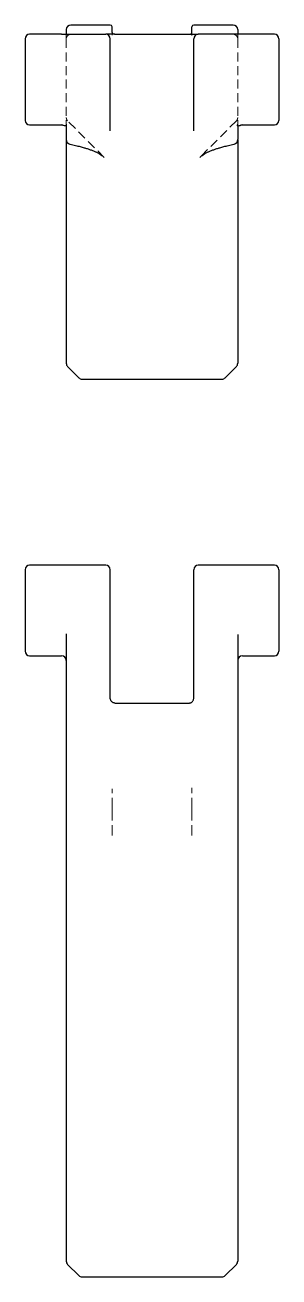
# Model space of a CAD drawing. Header units: millimetres. Extents: x 65 to 248, y 7 to 183.
# Drawn here: x 65.2 to 100.8, y 7 to 182.9 of the extents above.
import ezdxf

# ---------------------------------------------------------------- set-up
doc = ezdxf.new("R2010")
doc.units = ezdxf.units.MM
doc.linetypes.add('HIDDEN', pattern=[1.905, 1.27, -0.635])

msp = doc.modelspace()

# ---------------------------------------------------------------- linework, layer by layer
at = {"color": 7, "linetype": 'Continuous', "lineweight": 25}
for p, q in [((70.32, 181.57), (65.83, 181.57)), ((70.32, 181.57), (76.5, 181.57)), ((70.97, 182.22), (70.97, 181.68)), ((70.97, 181.68), (70.97, 181.57)), ((77.15, 182.87), (71.62, 182.87)), ((77.8, 181.57), (76.5, 181.57)), ((77.41, 181.83), (77.4, 181.79)), ((77.41, 182.03), (77.41, 182.61)), ((77.41, 181.83), (77.41, 182.03)), ((77.8, 181.57), (88.2, 181.57)), ((88.2, 181.57), (89.5, 181.57)), ((88.59, 182.03), (88.59, 182.61)), ((88.59, 181.83), (88.59, 182.03)), ((88.59, 181.83), (88.6, 181.8)), ((94.38, 182.87), (88.85, 182.87)), ((95.68, 181.57), (89.5, 181.57)), ((95.03, 182.22), (95.03, 181.68)), ((95.03, 181.68), (95.03, 181.57)), ((100.17, 181.57), (95.68, 181.57)), ((65.18, 180.92), (65.18, 169.48)), ((77.15, 169.51), (77.15, 180.92)), ((88.85, 169.51), (88.85, 180.92)), ((100.82, 180.92), (100.82, 169.48)), ((77.15, 168.03), (77.15, 169.51)), ((88.85, 168.03), (88.85, 169.51)), ((65.83, 168.83), (70.32, 168.83)), ((70.97, 168.75), (70.97, 166.86)), ((95.03, 168.71), (95.03, 166.86)), ((95.52, 168.81), (95.43, 168.8)), ((95.68, 168.83), (100.17, 168.83)), ((70.97, 166.86), (70.97, 166.82)), ((70.97, 166.75), (70.97, 156.78)), ((95.03, 166.86), (95.03, 166.82)), ((95.03, 166.75), (95.03, 156.78)), ((70.97, 156.78), (70.97, 151.94)), ((95.03, 156.78), (95.03, 151.94)), ((70.97, 151.94), (70.97, 137.25)), ((95.03, 151.94), (95.03, 137.25)), ((70.97, 137.25), (70.97, 135.35)), ((95.03, 137.25), (95.03, 135.35)), ((71.16, 134.89), (72.73, 133.32)), ((93.27, 133.32), (94.84, 134.89)), ((73.19, 133.13), (92.81, 133.13)), ((65.18, 106.35), (65.18, 94.91)), ((76.5, 107), (65.83, 107)), ((77.15, 101.28), (77.15, 106.35)), ((88.85, 101.28), (88.85, 106.35)), ((100.17, 107), (89.5, 107)), ((100.82, 106.35), (100.82, 94.91)), ((77.15, 88.27), (77.15, 101.28)), ((88.85, 88.27), (88.85, 101.28)), ((70.97, 97.36), (70.97, 97.23)), ((70.97, 97.23), (70.97, 77.98)), ((95.03, 97.23), (95.03, 77.98)), ((65.83, 94.26), (70.32, 94.26)), ((95.68, 94.26), (100.17, 94.26)), ((77.8, 87.62), (88.2, 87.62)), ((70.97, 77.98), (70.97, 77.62)), ((70.97, 77.62), (70.97, 77.24)), ((95.03, 77.98), (95.03, 77.62)), ((95.03, 77.62), (95.03, 77.24)), ((70.97, 77.24), (70.97, 34.39)), ((95.03, 77.24), (95.03, 34.39)), ((70.97, 34.39), (70.97, 27.98)), ((95.03, 34.39), (95.03, 27.98)), ((70.97, 27.98), (70.97, 14.65)), ((95.03, 27.98), (95.03, 14.65)), ((70.97, 14.65), (70.97, 9.22)), ((95.03, 14.65), (95.03, 9.22)), ((71.16, 8.76), (72.73, 7.19)), ((93.27, 7.19), (94.84, 8.76)), ((73.19, 7), (92.81, 7))]:
    msp.add_line(p, q, dxfattribs=at)
at = {"color": 7, "linetype": 'HIDDEN', "lineweight": 18}
for p, q in [((70.97, 181.57), (70.97, 180.92)), ((77.41, 181.44), (77.41, 181.79)), ((88.59, 181.44), (88.59, 181.79)), ((88.6, 181.4), (88.59, 181.44)), ((95.03, 181.57), (95.03, 180.92)), ((70.97, 180.92), (70.97, 169.05)), ((95.03, 180.92), (95.03, 180.96)), ((95.03, 180.92), (95.03, 169.05)), ((70.97, 169.05), (70.97, 168.75)), ((70.99, 168.75), (70.98, 168.93)), ((76.29, 164.28), (71.16, 169.41)), ((94.84, 169.41), (89.71, 164.28)), ((95.03, 169.03), (95.03, 169.05)), ((95.03, 169.05), (95.03, 168.71)), ((88.59, 75.56), (88.6, 75.71)), ((77.41, 73.04), (77.41, 75.56)), ((88.59, 73.04), (88.59, 75.56)), ((77.41, 72.27), (77.41, 73.04)), ((77.41, 69.21), (77.41, 72.27)), ((88.59, 72.27), (88.59, 73.04)), ((88.59, 69.21), (88.59, 72.27)), ((77.4, 69.01), (77.41, 69.21)), ((88.6, 69), (88.59, 69.21))]:
    msp.add_line(p, q, dxfattribs=at)
at = {"color": 7, "linetype": 'Continuous', "lineweight": 25}
for centre, radius, start, end in [((65.83, 180.92), 0.65, 90, 180), ((71.62, 182.22), 0.65, 90, 180), ((76.5, 180.92), 0.65, 0, 90), ((77.15, 182.61), 0.26, 0, 90), ((77.67, 181.83), 0.26, 180, 270), ((88.33, 181.83), 0.26, 270, 0), ((88.85, 182.61), 0.26, 90, 180), ((89.5, 180.92), 0.65, 90, 180), ((94.38, 182.22), 0.65, 0, 90), ((100.17, 180.92), 0.65, 0, 90), ((65.83, 169.48), 0.65, 180, 270), ((100.17, 169.48), 0.65, 270, 0), ((70.32, 168.18), 0.65, 76.3313, 90), ((95.68, 168.18), 0.65, 90, 103.7246), ((71.62, 166.78), 0.65, 180, 257.5515), ((94.38, 166.78), 0.65, 282.4485, 0), ((71.62, 135.35), 0.65, 180, 225), ((94.38, 135.35), 0.65, 315, 0), ((73.19, 133.78), 0.65, 225, 270), ((92.81, 133.78), 0.65, 270, 315), ((65.83, 106.35), 0.65, 90, 180), ((76.5, 106.35), 0.65, 0, 90), ((89.5, 106.35), 0.65, 90, 180), ((100.17, 106.35), 0.65, 0, 90), ((65.83, 94.91), 0.65, 180, 270), ((70.32, 93.61), 0.65, 0, 90), ((95.68, 93.61), 0.65, 90, 180), ((100.17, 94.91), 0.65, 270, 0), ((71.62, 9.22), 0.65, 180, 225), ((94.38, 9.22), 0.65, 315, 0), ((73.19, 7.65), 0.65, 225, 270), ((92.81, 7.65), 0.65, 270, 315)]:
    msp.add_arc(centre, radius, start, end, dxfattribs=at)
at = {"color": 7, "linetype": 'HIDDEN', "lineweight": 18}
for centre, start, end in [((71.62, 180.92), 90, 180), ((94.38, 180.92), 0, 90), ((71.62, 169.87), 180, 225), ((94.38, 169.87), 315, 0)]:
    msp.add_arc(centre, 0.65, start, end, dxfattribs=at)
msp.add_open_spline([(95.02, 168.93), (94.98, 168.85), (94.94, 168.73), (94.97, 168.73), (94.98, 168.73)], degree=3, knots=[0, 0, 0, 0, 0.757295, 1, 1, 1, 1], dxfattribs=at)
at = {"color": 7, "linetype": 'Continuous', "lineweight": 25}
for points, knots in [([(70.48, 168.81), (70.48, 168.81), (70.49, 168.8), (70.5, 168.8), (70.51, 168.8)], [0, 0, 0, 0, 0.816803, 1, 1, 1, 1]), ([(70.51, 168.8), (70.63, 168.78), (70.84, 168.74), (70.99, 168.7), (70.99, 168.75), (70.99, 168.75)], [0, 0, 0, 0, 0.560124, 0.995467, 1, 1, 1, 1]), ([(94.98, 168.73), (95, 168.72), (95.02, 168.7), (95.25, 168.75), (95.41, 168.79), (95.49, 168.8)], [0, 0, 0, 0, 0.2414, 0.611004, 1, 1, 1, 1]), ([(71.48, 166.14), (71.75, 166.08), (72.25, 165.97), (72.91, 165.8), (73.44, 165.65), (73.87, 165.52), (74.2, 165.41), (74.46, 165.32), (74.67, 165.24), (74.87, 165.16), (75.05, 165.08), (75.24, 164.99), (75.46, 164.88), (75.72, 164.74), (76.01, 164.54), (76.19, 164.37), (76.29, 164.28)], [0, 0, 0, 0, 0.1177, 0.221271, 0.310843, 0.386504, 0.448304, 0.49656, 0.539925, 0.582368, 0.623852, 0.664437, 0.717032, 0.790625, 0.885003, 1, 1, 1, 1]), ([(89.71, 164.28), (89.81, 164.37), (89.99, 164.54), (90.28, 164.74), (90.54, 164.88), (90.76, 164.99), (90.95, 165.08), (91.13, 165.16), (91.33, 165.24), (91.54, 165.32), (91.8, 165.41), (92.13, 165.52), (92.56, 165.65), (93.09, 165.8), (93.75, 165.97), (94.25, 166.08), (94.52, 166.14)], [0, 0, 0, 0, 0.114997, 0.209375, 0.282968, 0.335563, 0.376148, 0.417632, 0.460075, 0.50344, 0.551696, 0.613496, 0.689157, 0.778729, 0.8823, 1, 1, 1, 1]), ([(77.8, 87.62), (77.63, 87.62), (77.46, 87.69), (77.22, 87.93), (77.15, 88.1), (77.15, 88.27)], [0, 0, 0, 0, 0.5, 0.5, 1, 1, 1, 1]), ([(88.2, 87.62), (88.23, 87.63), (88.28, 87.63), (88.36, 87.64), (88.45, 87.67), (88.52, 87.71), (88.6, 87.75), (88.67, 87.82), (88.76, 87.93), (88.83, 88.08), (88.85, 88.21), (88.85, 88.27)], [0, 0, 0, 0, 0.078621, 0.158815, 0.240645, 0.324173, 0.409453, 0.496541, 0.62815, 0.795989, 1, 1, 1, 1])]:
    msp.add_open_spline(points, degree=3, knots=knots, dxfattribs=at)

doc.saveas('drawing.dxf')
